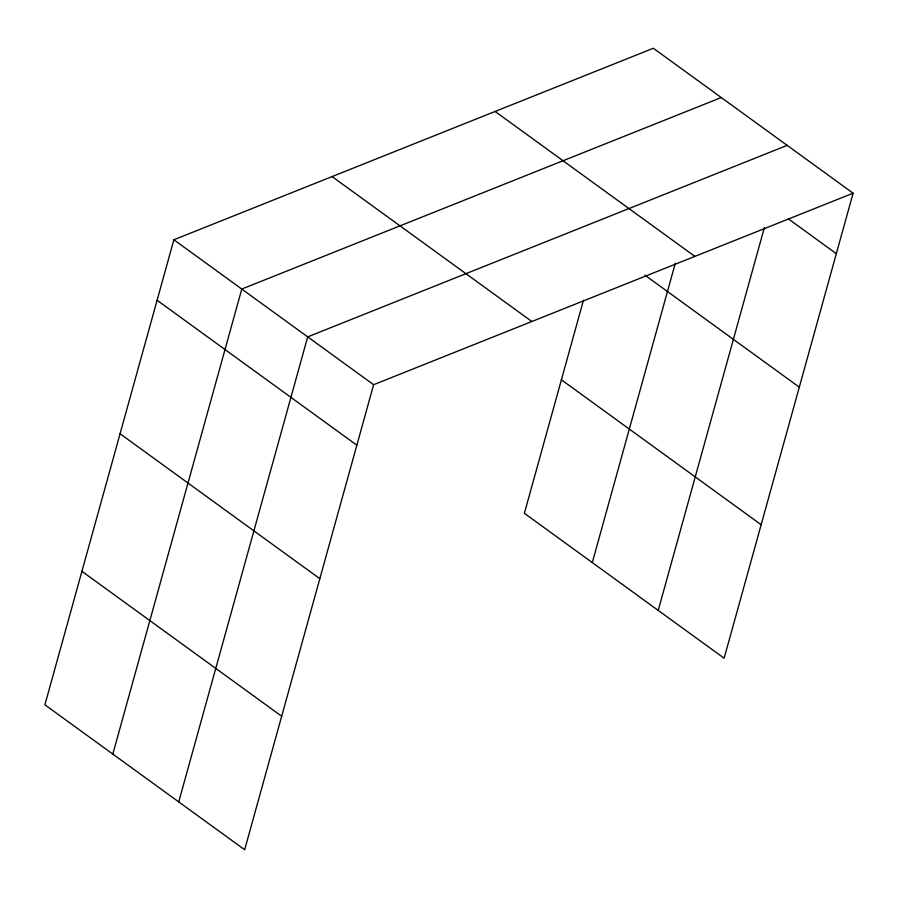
<?xml version="1.0" encoding="UTF-8"?>
<svg xmlns="http://www.w3.org/2000/svg" width="898" height="898" viewBox="0 0 898 898"><rect width="100%" height="100%" fill="white"/><g stroke="black" fill="none" stroke-linecap="round" stroke-linejoin="round"><path stroke-width="1.35" d="M173.864 239.777L44.9 704.807L244.66 849.733L373.624 384.703L853.1 193.193L653.34 48.268L173.864 239.777L373.624 384.703M112.822 754.084L241.787 289.055L721.262 97.545M178.736 801.903L307.7 336.873L787.176 145.364M583.464 300.235L524.376 513.297L724.136 658.223L853.1 193.193M592.298 562.575L675.318 263.204M658.212 610.404L764.423 227.43M788.287 218.82L836.33 253.674M495.112 111.464L694.872 256.39M644.831 275.102L799.31 387.173M332.092 176.58L531.852 321.506M561.407 379.798L761.156 524.724M157.094 300.258L356.843 445.184M120.074 433.756L319.823 578.682M81.92 571.308L281.68 716.234"/></g></svg>
